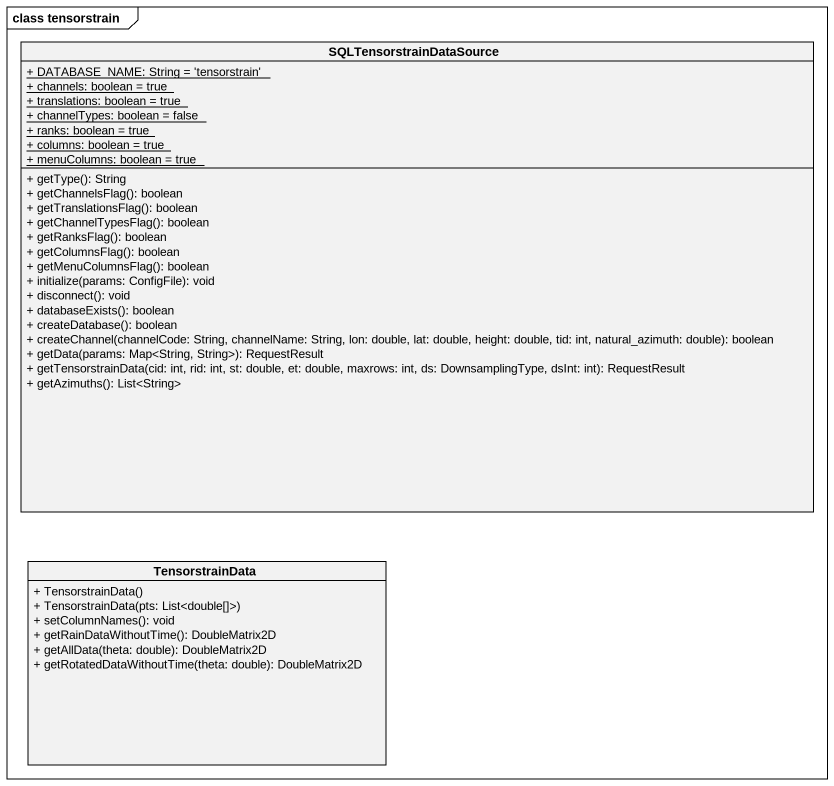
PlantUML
@startuml
mainframe class tensorstrain
hide circle
hide empty members
skinparam classAttributeIconSize 0
class SQLTensorstrainDataSource {
  {static} + DATABASE_NAME: String = 'tensorstrain'
  {static} + channels: boolean = true
  {static} + translations: boolean = true
  {static} + channelTypes: boolean = false
  {static} + ranks: boolean = true
  {static} + columns: boolean = true
  {static} + menuColumns: boolean = true
  + getType(): String
  + getChannelsFlag(): boolean
  + getTranslationsFlag(): boolean
  + getChannelTypesFlag(): boolean
  + getRanksFlag(): boolean
  + getColumnsFlag(): boolean
  + getMenuColumnsFlag(): boolean
  + initialize(params: ConfigFile): void
  + disconnect(): void
  + databaseExists(): boolean
  + createDatabase(): boolean
  + createChannel(channelCode: String, channelName: String, lon: double, lat: double, height: double, tid: int, natural_azimuth: double): boolean
  + getData(params: Map<String, String>): RequestResult
  + getTensorstrainData(cid: int, rid: int, st: double, et: double, maxrows: int, ds: DownsamplingType, dsInt: int): RequestResult
  + getAzimuths(): List<String>
}
class TensorstrainData {
  + TensorstrainData()
  + TensorstrainData(pts: List<double[]>)
  + setColumnNames(): void
  + getRainDataWithoutTime(): DoubleMatrix2D
  + getAllData(theta: double): DoubleMatrix2D
  + getRotatedDataWithoutTime(theta: double): DoubleMatrix2D
}
@enduml
